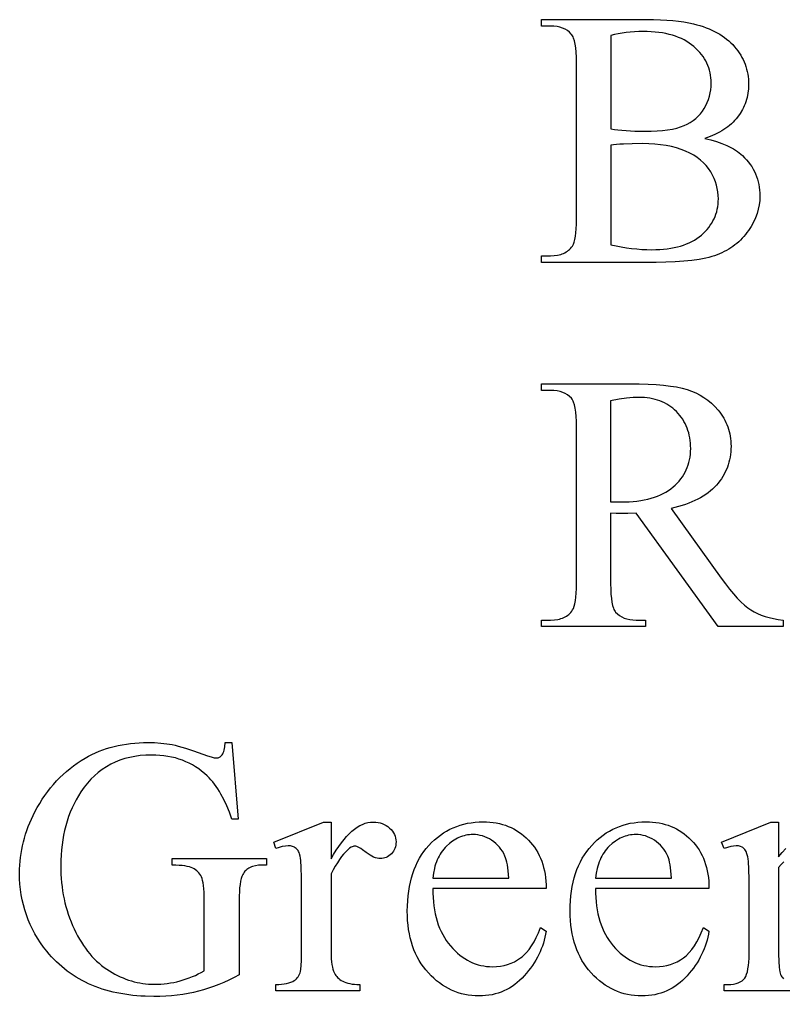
# Model space of a CAD drawing. Extents: x 6 to 600, y -207 to 349.
# Drawn here: x 180.2 to 219.5, y -207.1 to -156.8 of the extents above; entities that cross this region are included whole.
import ezdxf

# ---------------------------------------------------------------- set-up
doc = ezdxf.new("R2010")
doc.units = 0
doc.header["$MEASUREMENT"] = 0
for name, color, linetype in [('EXT', 1, 'CONTINUOUS'), ('INT', 5, 'CONTINUOUS'), ('POCKET_2_5MM', 3, 'CONTINUOUS')]:
    doc.layers.add(name, color=color, linetype=linetype)

msp = doc.modelspace()

# ---------------------------------------------------------------- linework, layer by layer
at = {"layer": 'EXT'}
for points in [[(219.464, -188.017), (216.127, -188.017), (211.896, -182.173), (211.47, -182.187), (211.131, -182.191), (210.873, -182.187), (210.587, -182.173), (210.587, -185.805), (210.591, -186.086), (210.603, -186.339), (210.624, -186.564), (210.652, -186.761), (210.688, -186.93), (210.732, -187.072), (210.758, -187.132), (210.785, -187.185), (210.814, -187.231), (210.845, -187.271), (210.938, -187.366), (211.042, -187.448), (211.157, -187.518), (211.283, -187.575), (211.42, -187.619), (211.568, -187.651), (211.727, -187.67), (211.896, -187.676), (212.385, -187.676), (212.385, -188.017), (207.029, -188.017), (207.029, -187.676), (207.499, -187.676), (207.69, -187.668), (207.867, -187.644), (207.95, -187.626), (208.03, -187.604), (208.106, -187.577), (208.179, -187.547), (208.248, -187.513), (208.314, -187.475), (208.376, -187.432), (208.434, -187.386), (208.489, -187.335), (208.541, -187.281), (208.589, -187.222), (208.633, -187.16), (208.678, -187.076), (208.718, -186.968), (208.751, -186.835), (208.778, -186.678), (208.799, -186.497), (208.814, -186.291), (208.823, -186.06), (208.827, -185.805), (208.827, -177.73), (208.822, -177.449), (208.81, -177.196), (208.79, -176.97), (208.762, -176.773), (208.726, -176.604), (208.681, -176.463), (208.656, -176.403), (208.629, -176.349), (208.6, -176.303), (208.568, -176.264), (208.473, -176.169), (208.367, -176.086), (208.25, -176.017), (208.121, -175.96), (207.982, -175.915), (207.832, -175.884), (207.671, -175.865), (207.499, -175.858), (207.029, -175.858), (207.029, -175.517), (211.583, -175.517), (212.064, -175.522), (212.513, -175.535), (212.929, -175.558), (213.312, -175.59), (213.663, -175.631), (213.981, -175.681), (214.266, -175.74), (214.519, -175.808), (214.751, -175.888), (214.973, -175.983), (215.187, -176.094), (215.392, -176.22), (215.588, -176.361), (215.775, -176.518), (215.954, -176.69), (216.123, -176.877), (216.203, -176.975), (216.277, -177.076), (216.347, -177.18), (216.411, -177.285), (216.47, -177.393), (216.524, -177.503), (216.573, -177.616), (216.617, -177.731), (216.656, -177.848), (216.689, -177.968), (216.718, -178.09), (216.741, -178.214), (216.759, -178.34), (216.772, -178.469), (216.779, -178.601), (216.782, -178.734), (216.779, -178.877), (216.77, -179.018), (216.755, -179.156), (216.735, -179.292), (216.709, -179.425), (216.676, -179.556), (216.638, -179.684), (216.594, -179.811), (216.544, -179.934), (216.488, -180.056), (216.427, -180.175), (216.359, -180.292), (216.286, -180.406), (216.207, -180.518), (216.122, -180.628), (216.031, -180.735), (215.933, -180.839), (215.83, -180.939), (215.72, -181.035), (215.603, -181.128), (215.48, -181.216), (215.351, -181.301), (215.215, -181.382), (215.073, -181.458), (214.924, -181.531), (214.769, -181.6), (214.608, -181.666), (214.44, -181.727), (214.265, -181.784), (214.084, -181.838), (213.897, -181.887), (213.703, -181.933), (216.284, -185.519), (216.501, -185.815), (216.711, -186.085), (216.913, -186.329), (217.107, -186.547), (217.293, -186.739), (217.472, -186.905), (217.642, -187.046), (217.805, -187.16), (217.97, -187.257), (218.147, -187.344), (218.337, -187.423), (218.538, -187.492), (218.751, -187.552), (218.977, -187.602), (219.215, -187.644), (219.464, -187.676)], [(210.587, -181.592), (210.891, -181.597), (211.103, -181.601), (211.324, -181.598), (211.537, -181.589), (211.743, -181.574), (211.943, -181.553), (212.135, -181.526), (212.321, -181.492), (212.5, -181.453), (212.672, -181.408), (212.837, -181.356), (212.995, -181.299), (213.146, -181.235), (213.291, -181.166), (213.428, -181.09), (213.559, -181.008), (213.683, -180.921), (213.8, -180.827), (213.91, -180.729), (214.013, -180.627), (214.108, -180.522), (214.197, -180.413), (214.279, -180.302), (214.353, -180.187), (214.42, -180.068), (214.481, -179.947), (214.534, -179.822), (214.58, -179.693), (214.619, -179.562), (214.651, -179.427), (214.676, -179.289), (214.694, -179.147), (214.704, -179.002), (214.708, -178.854), (214.705, -178.71), (214.696, -178.568), (214.682, -178.431), (214.662, -178.296), (214.636, -178.165), (214.605, -178.038), (214.568, -177.914), (214.525, -177.793), (214.476, -177.676), (214.422, -177.562), (214.361, -177.451), (214.296, -177.344), (214.224, -177.241), (214.147, -177.141), (214.064, -177.044), (213.975, -176.951), (213.881, -176.862), (213.784, -176.779), (213.683, -176.702), (213.579, -176.63), (213.471, -176.564), (213.359, -176.504), (213.243, -176.45), (213.123, -176.401), (213, -176.358), (212.873, -176.321), (212.743, -176.289), (212.609, -176.264), (212.471, -176.244), (212.329, -176.229), (212.184, -176.221), (212.034, -176.218), (211.895, -176.221), (211.744, -176.229), (211.405, -176.262), (211.02, -176.316), (210.587, -176.393)]]:
    msp.add_lwpolyline(points, close=True, dxfattribs=at)
at = {"layer": 'INT'}
for points in [[(215.431, -162.888), (215.746, -162.962), (216.04, -163.047), (216.314, -163.142), (216.568, -163.248), (216.8, -163.363), (216.909, -163.425), (217.013, -163.49), (217.111, -163.557), (217.205, -163.626), (217.293, -163.698), (217.376, -163.773), (217.485, -163.881), (217.586, -163.991), (217.68, -164.104), (217.768, -164.221), (217.848, -164.34), (217.921, -164.462), (217.988, -164.588), (218.047, -164.716), (218.099, -164.847), (218.145, -164.981), (218.183, -165.118), (218.215, -165.258), (218.239, -165.401), (218.257, -165.547), (218.267, -165.695), (218.271, -165.847), (218.261, -166.079), (218.234, -166.308), (218.188, -166.535), (218.123, -166.759), (218.04, -166.98), (217.939, -167.2), (217.819, -167.417), (217.681, -167.631), (217.605, -167.736), (217.526, -167.837), (217.444, -167.935), (217.358, -168.029), (217.269, -168.119), (217.177, -168.206), (217.081, -168.289), (216.981, -168.368), (216.878, -168.444), (216.772, -168.517), (216.663, -168.586), (216.549, -168.651), (216.433, -168.712), (216.313, -168.77), (216.063, -168.875), (215.93, -168.923), (215.789, -168.967), (215.639, -169.009), (215.481, -169.047), (215.14, -169.114), (214.764, -169.169), (214.355, -169.212), (213.912, -169.243), (213.435, -169.261), (212.924, -169.267), (207.024, -169.267), (207.024, -168.926), (207.494, -168.926), (207.683, -168.918), (207.859, -168.895), (208.02, -168.856), (208.095, -168.831), (208.167, -168.802), (208.236, -168.769), (208.301, -168.732), (208.363, -168.691), (208.421, -168.646), (208.476, -168.598), (208.527, -168.545), (208.575, -168.489), (208.619, -168.428), (208.669, -168.336), (208.712, -168.222), (208.748, -168.084), (208.778, -167.924), (208.801, -167.741), (208.818, -167.535), (208.828, -167.306), (208.831, -167.055), (208.831, -158.98), (208.827, -158.703), (208.814, -158.452), (208.794, -158.229), (208.764, -158.032), (208.727, -157.863), (208.681, -157.72), (208.655, -157.658), (208.626, -157.603), (208.596, -157.555), (208.564, -157.514), (208.468, -157.419), (208.362, -157.336), (208.245, -157.267), (208.117, -157.21), (207.978, -157.165), (207.827, -157.134), (207.666, -157.115), (207.494, -157.108), (207.024, -157.108), (207.024, -156.767), (212.426, -156.767), (212.795, -156.771), (213.145, -156.781), (213.476, -156.798), (213.788, -156.823), (214.082, -156.854), (214.357, -156.892), (214.613, -156.937), (214.851, -156.988), (215.021, -157.032), (215.186, -157.079), (215.346, -157.131), (215.501, -157.186), (215.651, -157.246), (215.796, -157.309), (215.935, -157.377), (216.07, -157.448), (216.199, -157.524), (216.323, -157.603), (216.443, -157.687), (216.557, -157.774), (216.666, -157.865), (216.769, -157.961), (216.868, -158.06), (216.962, -158.164), (217.05, -158.27), (217.132, -158.379), (217.209, -158.489), (217.28, -158.601), (217.346, -158.716), (217.405, -158.832), (217.459, -158.95), (217.508, -159.071), (217.551, -159.193), (217.587, -159.317), (217.619, -159.443), (217.644, -159.572), (217.664, -159.702), (217.679, -159.834), (217.687, -159.968), (217.69, -160.104), (217.681, -160.336), (217.654, -160.562), (217.61, -160.782), (217.581, -160.889), (217.547, -160.995), (217.509, -161.099), (217.467, -161.202), (217.42, -161.303), (217.368, -161.403), (217.252, -161.598), (217.118, -161.787), (217.045, -161.878), (216.967, -161.966), (216.885, -162.051), (216.799, -162.134), (216.708, -162.213), (216.613, -162.289), (216.514, -162.363), (216.411, -162.433), (216.303, -162.5), (216.191, -162.565), (215.955, -162.685), (215.702, -162.792)], [(210.601, -162.39), (210.778, -162.421), (210.966, -162.447), (211.167, -162.469), (211.38, -162.487), (211.84, -162.511), (212.343, -162.519), (212.669, -162.515), (212.974, -162.501), (213.259, -162.479), (213.522, -162.447), (213.765, -162.406), (213.986, -162.356), (214.187, -162.297), (214.367, -162.229), (214.531, -162.152), (214.686, -162.065), (214.83, -161.968), (214.965, -161.861), (215.089, -161.745), (215.204, -161.62), (215.309, -161.484), (215.404, -161.34), (215.488, -161.188), (215.561, -161.033), (215.623, -160.875), (215.673, -160.713), (215.713, -160.547), (215.741, -160.378), (215.758, -160.206), (215.763, -160.031), (215.76, -159.895), (215.749, -159.761), (215.732, -159.63), (215.707, -159.502), (215.676, -159.376), (215.638, -159.253), (215.592, -159.132), (215.54, -159.014), (215.48, -158.898), (215.414, -158.785), (215.341, -158.675), (215.26, -158.567), (215.173, -158.461), (215.079, -158.358), (214.977, -158.257), (214.869, -158.159), (214.754, -158.065), (214.633, -157.978), (214.505, -157.896), (214.371, -157.82), (214.23, -157.751), (214.083, -157.687), (213.93, -157.63), (213.77, -157.578), (213.604, -157.533), (213.431, -157.494), (213.252, -157.46), (213.066, -157.433), (212.874, -157.412), (212.676, -157.397), (212.471, -157.388), (212.26, -157.385), (212.033, -157.388), (211.811, -157.398), (211.595, -157.413), (211.385, -157.436), (211.18, -157.464), (210.981, -157.499), (210.788, -157.54), (210.601, -157.588)], [(210.601, -168.364), (210.868, -168.422), (211.134, -168.473), (211.399, -168.516), (211.663, -168.551), (211.927, -168.578), (212.189, -168.597), (212.451, -168.609), (212.712, -168.613), (212.917, -168.61), (213.117, -168.601), (213.31, -168.586), (213.497, -168.566), (213.677, -168.539), (213.852, -168.507), (214.02, -168.469), (214.182, -168.425), (214.338, -168.375), (214.488, -168.319), (214.632, -168.258), (214.769, -168.19), (214.9, -168.117), (215.025, -168.038), (215.144, -167.952), (215.256, -167.861), (215.362, -167.766), (215.462, -167.668), (215.554, -167.567), (215.639, -167.464), (215.718, -167.357), (215.79, -167.248), (215.855, -167.136), (215.913, -167.021), (215.964, -166.904), (216.009, -166.784), (216.046, -166.661), (216.077, -166.535), (216.101, -166.406), (216.118, -166.275), (216.129, -166.141), (216.132, -166.004), (216.126, -165.823), (216.107, -165.643), (216.076, -165.466), (216.033, -165.29), (215.977, -165.115), (215.909, -164.943), (215.829, -164.772), (215.736, -164.603), (215.629, -164.439), (215.506, -164.284), (215.368, -164.138), (215.215, -164.001), (215.046, -163.873), (214.861, -163.754), (214.661, -163.644), (214.445, -163.543), (214.215, -163.452), (213.971, -163.373), (213.715, -163.307), (213.445, -163.252), (213.162, -163.21), (212.865, -163.18), (212.556, -163.162), (212.233, -163.156), (211.703, -163.16), (211.256, -163.174), (211.063, -163.185), (210.889, -163.199), (210.735, -163.217), (210.601, -163.238)]]:
    msp.add_lwpolyline(points, close=True, dxfattribs=at)
at = {"layer": 'POCKET_2_5MM'}
for points in [[(191.091, -193.981), (191.413, -197.927), (191.091, -197.927), (190.964, -197.57), (190.828, -197.235), (190.684, -196.923), (190.531, -196.634), (190.45, -196.498), (190.368, -196.368), (190.284, -196.243), (190.197, -196.124), (190.108, -196.011), (190.017, -195.903), (189.923, -195.801), (189.828, -195.705), (189.686, -195.575), (189.539, -195.453), (189.387, -195.339), (189.23, -195.233), (189.068, -195.137), (188.902, -195.048), (188.73, -194.968), (188.553, -194.896), (188.372, -194.833), (188.185, -194.778), (187.993, -194.732), (187.797, -194.694), (187.595, -194.665), (187.389, -194.644), (187.177, -194.631), (186.961, -194.627), (186.667, -194.634), (186.382, -194.656), (186.106, -194.693), (185.838, -194.745), (185.58, -194.811), (185.331, -194.892), (185.09, -194.988), (184.859, -195.099), (184.636, -195.225), (184.423, -195.365), (184.218, -195.52), (184.022, -195.69), (183.836, -195.874), (183.658, -196.074), (183.489, -196.288), (183.329, -196.516), (183.203, -196.718), (183.085, -196.925), (182.975, -197.136), (182.873, -197.352), (182.779, -197.573), (182.694, -197.798), (182.617, -198.028), (182.547, -198.263), (182.486, -198.503), (182.434, -198.748), (182.389, -198.997), (182.352, -199.251), (182.324, -199.51), (182.303, -199.773), (182.291, -200.041), (182.287, -200.314), (182.29, -200.537), (182.298, -200.757), (182.311, -200.974), (182.33, -201.189), (182.355, -201.402), (182.384, -201.612), (182.419, -201.819), (182.46, -202.024), (182.506, -202.227), (182.557, -202.427), (182.614, -202.625), (182.676, -202.821), (182.743, -203.014), (182.816, -203.204), (182.895, -203.392), (182.978, -203.578), (183.067, -203.759), (183.158, -203.934), (183.253, -204.103), (183.351, -204.266), (183.452, -204.423), (183.557, -204.573), (183.665, -204.717), (183.777, -204.856), (183.892, -204.988), (184.01, -205.113), (184.132, -205.233), (184.257, -205.347), (184.385, -205.454), (184.517, -205.555), (184.651, -205.65), (184.79, -205.739), (184.93, -205.823), (185.071, -205.9), (185.212, -205.973), (185.354, -206.04), (185.496, -206.102), (185.638, -206.158), (185.781, -206.209), (185.925, -206.254), (186.069, -206.295), (186.213, -206.33), (186.358, -206.359), (186.504, -206.383), (186.649, -206.402), (186.796, -206.415), (186.943, -206.423), (187.09, -206.426), (187.262, -206.423), (187.433, -206.415), (187.602, -206.402), (187.77, -206.382), (187.936, -206.358), (188.101, -206.328), (188.264, -206.292), (188.426, -206.251), (188.587, -206.205), (188.746, -206.153), (188.904, -206.096), (189.06, -206.034), (189.215, -205.967), (189.368, -205.895), (189.52, -205.817), (189.671, -205.735), (189.671, -202.121), (189.669, -201.896), (189.662, -201.692), (189.651, -201.507), (189.635, -201.343), (189.615, -201.2), (189.591, -201.076), (189.562, -200.973), (189.528, -200.891), (189.49, -200.82), (189.447, -200.754), (189.399, -200.692), (189.346, -200.635), (189.288, -200.582), (189.226, -200.533), (189.158, -200.488), (189.086, -200.448), (189.004, -200.412), (188.907, -200.382), (188.797, -200.355), (188.672, -200.334), (188.533, -200.317), (188.379, -200.306), (188.212, -200.298), (188.03, -200.296), (188.03, -199.946), (192.87, -199.946), (192.87, -200.296), (192.639, -200.296), (192.466, -200.303), (192.308, -200.326), (192.163, -200.363), (192.097, -200.388), (192.033, -200.416), (191.973, -200.448), (191.917, -200.483), (191.864, -200.523), (191.815, -200.566), (191.769, -200.612), (191.727, -200.663), (191.688, -200.717), (191.653, -200.775), (191.61, -200.871), (191.572, -200.987), (191.54, -201.124), (191.515, -201.282), (191.494, -201.461), (191.48, -201.66), (191.471, -201.88), (191.468, -202.121), (191.468, -205.947), (191.204, -206.085), (190.94, -206.214), (190.677, -206.333), (190.415, -206.442), (190.154, -206.542), (189.894, -206.633), (189.634, -206.714), (189.376, -206.786), (189.114, -206.848), (188.845, -206.903), (188.569, -206.949), (188.286, -206.986), (187.995, -207.015), (187.698, -207.036), (187.393, -207.049), (187.081, -207.053), (186.635, -207.044), (186.417, -207.033), (186.202, -207.017), (185.991, -206.996), (185.783, -206.971), (185.579, -206.942), (185.378, -206.908), (185.181, -206.869), (184.986, -206.826), (184.796, -206.779), (184.608, -206.726), (184.425, -206.67), (184.244, -206.608), (184.067, -206.543), (183.893, -206.472), (183.723, -206.397), (183.556, -206.318), (183.393, -206.234), (183.233, -206.146), (183.076, -206.053), (182.923, -205.955), (182.773, -205.853), (182.626, -205.746), (182.483, -205.635), (182.344, -205.519), (182.207, -205.399), (182.075, -205.274), (181.945, -205.145), (181.819, -205.011), (181.696, -204.873), (181.577, -204.73), (181.406, -204.51), (181.247, -204.286), (181.098, -204.058), (180.96, -203.825), (180.833, -203.589), (180.718, -203.348), (180.613, -203.103), (180.519, -202.854), (180.437, -202.601), (180.365, -202.343), (180.305, -202.082), (180.255, -201.816), (180.216, -201.546), (180.189, -201.272), (180.172, -200.993), (180.167, -200.711), (180.17, -200.505), (180.179, -200.3), (180.195, -200.097), (180.216, -199.894), (180.244, -199.693), (180.278, -199.493), (180.319, -199.293), (180.365, -199.095), (180.418, -198.898), (180.477, -198.702), (180.542, -198.507), (180.613, -198.313), (180.69, -198.121), (180.774, -197.929), (180.864, -197.738), (180.96, -197.549), (181.08, -197.327), (181.206, -197.113), (181.337, -196.904), (181.474, -196.702), (181.616, -196.506), (181.763, -196.317), (181.916, -196.135), (182.075, -195.959), (182.239, -195.789), (182.409, -195.626), (182.584, -195.469), (182.764, -195.319), (182.95, -195.176), (183.141, -195.038), (183.338, -194.908), (183.541, -194.783), (183.714, -194.686), (183.892, -194.595), (184.073, -194.511), (184.259, -194.433), (184.448, -194.361), (184.641, -194.295), (184.838, -194.235), (185.039, -194.182), (185.243, -194.135), (185.452, -194.094), (185.665, -194.06), (185.881, -194.032), (186.101, -194.01), (186.326, -193.994), (186.554, -193.985), (186.786, -193.981), (187.119, -193.988), (187.437, -194.009), (187.739, -194.044), (188.025, -194.092), (188.172, -194.124), (188.333, -194.164), (188.7, -194.27), (189.124, -194.408), (189.606, -194.581), (189.843, -194.665), (190.037, -194.726), (190.189, -194.762), (190.249, -194.771), (190.298, -194.774), (190.341, -194.772), (190.382, -194.764), (190.422, -194.752), (190.46, -194.734), (190.497, -194.711), (190.532, -194.683), (190.597, -194.613), (190.627, -194.568), (190.654, -194.513), (190.677, -194.449), (190.698, -194.374), (190.715, -194.291), (190.73, -194.197), (190.749, -193.981)], [(196.197, -198.074), (196.197, -199.973), (196.33, -199.743), (196.463, -199.528), (196.597, -199.328), (196.731, -199.143), (196.865, -198.972), (197, -198.816), (197.136, -198.675), (197.271, -198.549), (197.408, -198.438), (197.544, -198.341), (197.681, -198.26), (197.819, -198.193), (197.957, -198.141), (198.095, -198.104), (198.234, -198.082), (198.373, -198.074), (198.497, -198.079), (198.616, -198.094), (198.729, -198.118), (198.836, -198.152), (198.938, -198.195), (199.035, -198.248), (199.126, -198.311), (199.212, -198.383), (199.29, -198.462), (199.357, -198.544), (199.414, -198.628), (199.461, -198.716), (199.497, -198.807), (199.523, -198.901), (199.539, -198.998), (199.544, -199.098), (199.54, -199.186), (199.529, -199.27), (199.51, -199.352), (199.484, -199.429), (199.45, -199.504), (199.409, -199.575), (199.36, -199.642), (199.304, -199.706), (199.243, -199.764), (199.178, -199.815), (199.111, -199.858), (199.041, -199.893), (198.968, -199.92), (198.893, -199.939), (198.814, -199.951), (198.732, -199.955), (198.651, -199.95), (198.566, -199.935), (198.479, -199.91), (198.39, -199.875), (198.299, -199.831), (198.204, -199.776), (198.108, -199.711), (198.009, -199.637), (197.821, -199.498), (197.737, -199.443), (197.66, -199.398), (197.589, -199.364), (197.524, -199.339), (197.466, -199.324), (197.414, -199.319), (197.372, -199.322), (197.33, -199.33), (197.286, -199.345), (197.241, -199.365), (197.15, -199.423), (197.055, -199.503), (196.951, -199.605), (196.846, -199.723), (196.74, -199.855), (196.633, -200.003), (196.525, -200.167), (196.417, -200.345), (196.308, -200.539), (196.197, -200.748), (196.197, -204.795), (196.2, -204.964), (196.208, -205.123), (196.222, -205.272), (196.241, -205.41), (196.266, -205.537), (196.296, -205.654), (196.332, -205.759), (196.373, -205.855), (196.405, -205.916), (196.444, -205.974), (196.488, -206.03), (196.539, -206.083), (196.594, -206.133), (196.656, -206.181), (196.723, -206.227), (196.797, -206.269), (196.877, -206.308), (196.965, -206.342), (197.062, -206.371), (197.168, -206.394), (197.281, -206.412), (197.403, -206.425), (197.534, -206.433), (197.672, -206.435), (197.672, -206.767), (193.349, -206.767), (193.349, -206.435), (193.505, -206.432), (193.651, -206.423), (193.786, -206.407), (193.911, -206.385), (194.026, -206.356), (194.13, -206.321), (194.224, -206.28), (194.308, -206.233), (194.363, -206.193), (194.414, -206.148), (194.461, -206.097), (194.504, -206.041), (194.542, -205.98), (194.576, -205.913), (194.605, -205.84), (194.63, -205.762), (194.651, -205.648), (194.665, -205.461), (194.674, -205.201), (194.676, -204.868), (194.676, -201.596), (194.673, -200.933), (194.661, -200.419), (194.643, -200.055), (194.631, -199.929), (194.617, -199.84), (194.58, -199.709), (194.557, -199.65), (194.531, -199.597), (194.502, -199.548), (194.47, -199.504), (194.434, -199.464), (194.395, -199.429), (194.354, -199.399), (194.31, -199.373), (194.214, -199.333), (194.109, -199.308), (193.994, -199.3), (193.847, -199.309), (193.69, -199.335), (193.524, -199.378), (193.349, -199.439), (193.257, -199.107), (195.81, -198.074)], [(201.433, -201.504), (201.436, -201.735), (201.446, -201.961), (201.463, -202.18), (201.487, -202.393), (201.519, -202.6), (201.557, -202.8), (201.604, -202.994), (201.657, -203.181), (201.718, -203.363), (201.786, -203.537), (201.861, -203.706), (201.943, -203.868), (202.033, -204.024), (202.13, -204.173), (202.234, -204.317), (202.346, -204.453), (202.463, -204.583), (202.582, -204.704), (202.703, -204.817), (202.827, -204.921), (202.954, -205.017), (203.083, -205.105), (203.214, -205.184), (203.349, -205.255), (203.485, -205.318), (203.624, -205.372), (203.766, -205.418), (203.91, -205.456), (204.057, -205.485), (204.206, -205.506), (204.358, -205.519), (204.512, -205.523), (204.716, -205.516), (204.914, -205.494), (205.104, -205.459), (205.288, -205.409), (205.465, -205.345), (205.635, -205.266), (205.798, -205.173), (205.955, -205.066), (206.031, -205.007), (206.105, -204.942), (206.249, -204.798), (206.387, -204.633), (206.518, -204.448), (206.644, -204.242), (206.763, -204.016), (206.876, -203.77), (206.983, -203.504), (207.269, -203.688), (207.242, -203.845), (207.209, -204.001), (207.17, -204.154), (207.126, -204.306), (207.076, -204.456), (207.02, -204.604), (206.958, -204.75), (206.891, -204.895), (206.818, -205.038), (206.739, -205.179), (206.654, -205.318), (206.563, -205.456), (206.467, -205.591), (206.365, -205.725), (206.257, -205.858), (206.144, -205.988), (206.026, -206.114), (205.904, -206.231), (205.778, -206.341), (205.649, -206.442), (205.516, -206.535), (205.38, -206.62), (205.239, -206.697), (205.095, -206.766), (204.948, -206.827), (204.797, -206.88), (204.642, -206.924), (204.483, -206.961), (204.321, -206.989), (204.155, -207.009), (203.985, -207.021), (203.812, -207.025), (203.623, -207.021), (203.438, -207.007), (203.257, -206.984), (203.079, -206.951), (202.904, -206.91), (202.733, -206.859), (202.565, -206.799), (202.4, -206.729), (202.239, -206.651), (202.082, -206.563), (201.927, -206.465), (201.777, -206.359), (201.629, -206.243), (201.485, -206.118), (201.345, -205.984), (201.208, -205.841), (201.076, -205.69), (200.954, -205.532), (200.839, -205.368), (200.734, -205.198), (200.636, -205.021), (200.548, -204.838), (200.467, -204.648), (200.395, -204.452), (200.332, -204.25), (200.277, -204.041), (200.23, -203.826), (200.192, -203.605), (200.163, -203.377), (200.141, -203.143), (200.129, -202.903), (200.124, -202.656), (200.129, -202.389), (200.142, -202.129), (200.163, -201.877), (200.194, -201.632), (200.233, -201.395), (200.281, -201.165), (200.337, -200.943), (200.402, -200.728), (200.476, -200.521), (200.558, -200.321), (200.649, -200.128), (200.749, -199.943), (200.858, -199.765), (200.975, -199.595), (201.101, -199.433), (201.235, -199.277), (201.376, -199.131), (201.522, -198.993), (201.672, -198.865), (201.826, -198.747), (201.985, -198.638), (202.148, -198.539), (202.316, -198.449), (202.488, -198.368), (202.664, -198.297), (202.845, -198.236), (203.031, -198.184), (203.22, -198.141), (203.415, -198.108), (203.613, -198.084), (203.816, -198.07), (204.024, -198.065), (204.199, -198.069), (204.371, -198.08), (204.538, -198.098), (204.702, -198.124), (204.862, -198.157), (205.017, -198.197), (205.169, -198.244), (205.317, -198.299), (205.46, -198.361), (205.6, -198.431), (205.736, -198.507), (205.868, -198.591), (205.996, -198.683), (206.12, -198.782), (206.24, -198.888), (206.356, -199.001), (206.467, -199.12), (206.57, -199.245), (206.666, -199.374), (206.755, -199.508), (206.837, -199.647), (206.912, -199.791), (206.98, -199.94), (207.04, -200.094), (207.094, -200.253), (207.14, -200.417), (207.179, -200.586), (207.212, -200.76), (207.237, -200.938), (207.254, -201.122), (207.265, -201.31), (207.269, -201.504)], [(209.813, -201.504), (209.815, -201.735), (209.825, -201.961), (209.842, -202.18), (209.866, -202.393), (209.898, -202.6), (209.937, -202.8), (209.983, -202.994), (210.036, -203.181), (210.097, -203.363), (210.165, -203.537), (210.24, -203.706), (210.323, -203.868), (210.413, -204.024), (210.51, -204.173), (210.614, -204.317), (210.725, -204.453), (210.842, -204.583), (210.961, -204.704), (211.083, -204.817), (211.207, -204.921), (211.333, -205.017), (211.462, -205.105), (211.594, -205.184), (211.728, -205.255), (211.865, -205.318), (212.004, -205.372), (212.145, -205.418), (212.29, -205.456), (212.436, -205.485), (212.586, -205.506), (212.737, -205.519), (212.892, -205.523), (213.096, -205.516), (213.293, -205.494), (213.484, -205.459), (213.667, -205.409), (213.844, -205.345), (214.014, -205.266), (214.178, -205.173), (214.334, -205.066), (214.41, -205.007), (214.485, -204.942), (214.629, -204.798), (214.766, -204.633), (214.898, -204.448), (215.023, -204.242), (215.142, -204.016), (215.255, -203.77), (215.362, -203.504), (215.648, -203.688), (215.621, -203.845), (215.588, -204.001), (215.55, -204.154), (215.505, -204.306), (215.455, -204.456), (215.399, -204.604), (215.338, -204.75), (215.27, -204.895), (215.197, -205.038), (215.118, -205.179), (215.033, -205.318), (214.943, -205.456), (214.847, -205.591), (214.745, -205.725), (214.637, -205.858), (214.523, -205.988), (214.405, -206.114), (214.283, -206.231), (214.158, -206.341), (214.029, -206.442), (213.896, -206.535), (213.759, -206.62), (213.619, -206.697), (213.475, -206.766), (213.327, -206.827), (213.176, -206.88), (213.021, -206.924), (212.862, -206.961), (212.7, -206.989), (212.534, -207.009), (212.364, -207.021), (212.191, -207.025), (212.003, -207.021), (211.818, -207.007), (211.636, -206.984), (211.458, -206.951), (211.283, -206.91), (211.112, -206.859), (210.944, -206.799), (210.78, -206.729), (210.619, -206.651), (210.461, -206.563), (210.307, -206.465), (210.156, -206.359), (210.009, -206.243), (209.865, -206.118), (209.724, -205.984), (209.587, -205.841), (209.456, -205.69), (209.333, -205.532), (209.219, -205.368), (209.113, -205.198), (209.016, -205.021), (208.927, -204.838), (208.847, -204.648), (208.775, -204.452), (208.711, -204.25), (208.656, -204.041), (208.61, -203.826), (208.572, -203.605), (208.542, -203.377), (208.521, -203.143), (208.508, -202.903), (208.504, -202.656), (208.508, -202.389), (208.521, -202.129), (208.543, -201.877), (208.573, -201.632), (208.612, -201.395), (208.66, -201.165), (208.716, -200.943), (208.782, -200.728), (208.855, -200.521), (208.938, -200.321), (209.029, -200.128), (209.129, -199.943), (209.237, -199.765), (209.354, -199.595), (209.48, -199.433), (209.615, -199.277), (209.756, -199.131), (209.901, -198.993), (210.051, -198.865), (210.206, -198.747), (210.364, -198.638), (210.528, -198.539), (210.695, -198.449), (210.867, -198.368), (211.044, -198.297), (211.225, -198.236), (211.41, -198.184), (211.6, -198.141), (211.794, -198.108), (211.993, -198.084), (212.196, -198.07), (212.403, -198.065), (212.579, -198.069), (212.75, -198.08), (212.918, -198.098), (213.081, -198.124), (213.241, -198.157), (213.397, -198.197), (213.548, -198.244), (213.696, -198.299), (213.84, -198.361), (213.98, -198.431), (214.116, -198.507), (214.247, -198.591), (214.375, -198.683), (214.499, -198.782), (214.619, -198.888), (214.735, -199.001), (214.846, -199.12), (214.949, -199.245), (215.046, -199.374), (215.135, -199.508), (215.217, -199.647), (215.292, -199.791), (215.359, -199.94), (215.42, -200.094), (215.473, -200.253), (215.52, -200.417), (215.559, -200.586), (215.591, -200.76), (215.616, -200.938), (215.634, -201.122), (215.644, -201.31), (215.648, -201.504)], [(201.433, -200.969), (205.342, -200.969), (205.313, -200.593), (205.293, -200.428), (205.271, -200.278), (205.245, -200.142), (205.216, -200.022), (205.184, -199.916), (205.148, -199.826), (205.087, -199.7), (205.019, -199.582), (204.944, -199.47), (204.861, -199.365), (204.772, -199.267), (204.676, -199.176), (204.572, -199.092), (204.462, -199.015), (204.347, -198.946), (204.231, -198.886), (204.114, -198.835), (203.995, -198.793), (203.875, -198.761), (203.754, -198.738), (203.631, -198.724), (203.508, -198.72), (203.413, -198.722), (203.319, -198.729), (203.226, -198.741), (203.135, -198.757), (203.045, -198.778), (202.956, -198.803), (202.869, -198.833), (202.783, -198.868), (202.698, -198.908), (202.614, -198.952), (202.451, -199.054), (202.292, -199.175), (202.139, -199.314), (202.065, -199.39), (201.996, -199.47), (201.93, -199.554), (201.868, -199.641), (201.81, -199.731), (201.756, -199.826), (201.706, -199.924), (201.66, -200.025), (201.618, -200.13), (201.58, -200.239), (201.546, -200.352), (201.516, -200.468), (201.467, -200.711)], [(209.813, -200.969), (213.721, -200.969), (213.692, -200.593), (213.673, -200.428), (213.65, -200.278), (213.624, -200.142), (213.595, -200.022), (213.563, -199.916), (213.528, -199.826), (213.467, -199.7), (213.398, -199.582), (213.323, -199.47), (213.241, -199.365), (213.152, -199.267), (213.055, -199.176), (212.952, -199.092), (212.841, -199.015), (212.726, -198.946), (212.61, -198.886), (212.493, -198.835), (212.374, -198.793), (212.254, -198.761), (212.133, -198.738), (212.011, -198.724), (211.887, -198.72), (211.792, -198.722), (211.698, -198.729), (211.606, -198.741), (211.515, -198.757), (211.425, -198.778), (211.336, -198.803), (211.248, -198.833), (211.162, -198.868), (211.077, -198.908), (210.994, -198.952), (210.83, -199.054), (210.672, -199.175), (210.518, -199.314), (210.445, -199.39), (210.375, -199.47), (210.309, -199.554), (210.248, -199.641), (210.19, -199.731), (210.136, -199.826), (210.086, -199.924), (210.04, -200.025), (209.998, -200.13), (209.96, -200.239), (209.925, -200.352), (209.895, -200.468), (209.846, -200.711)]]:
    msp.add_lwpolyline(points, close=True, dxfattribs=at)
for points in [[(220.607, -206.767), (216.432, -206.767), (216.432, -206.435), (216.616, -206.435), (216.771, -206.43), (216.912, -206.415), (217.041, -206.389), (217.156, -206.354), (217.259, -206.308), (217.348, -206.251), (217.424, -206.185), (217.487, -206.108), (217.54, -206.017), (217.586, -205.907), (217.625, -205.779), (217.656, -205.632), (217.681, -205.467), (217.699, -205.283), (217.709, -205.08), (217.713, -204.859), (217.713, -201.725), (217.709, -201.039), (217.696, -200.501), (217.674, -200.112), (217.66, -199.973), (217.644, -199.872), (217.605, -199.719), (217.556, -199.593), (217.529, -199.54), (217.499, -199.493), (217.466, -199.454), (217.432, -199.42), (217.395, -199.392), (217.354, -199.368), (217.265, -199.33), (217.163, -199.308), (217.049, -199.3), (216.914, -199.309), (216.766, -199.335), (216.605, -199.378), (216.432, -199.439), (216.293, -199.107), (218.838, -198.074), (219.234, -198.074), (219.234, -199.863), (219.419, -199.646), (219.603, -199.444)], [(219.506, -200.126), (219.37, -200.261), (219.234, -200.407), (219.234, -204.859), (219.24, -205.247), (219.259, -205.553), (219.274, -205.675), (219.291, -205.777), (219.312, -205.858), (219.335, -205.919), (219.369, -205.984), (219.406, -206.044), (219.446, -206.1), (219.489, -206.151)]]:
    msp.add_lwpolyline(points, dxfattribs=at)

doc.saveas('drawing.dxf')
